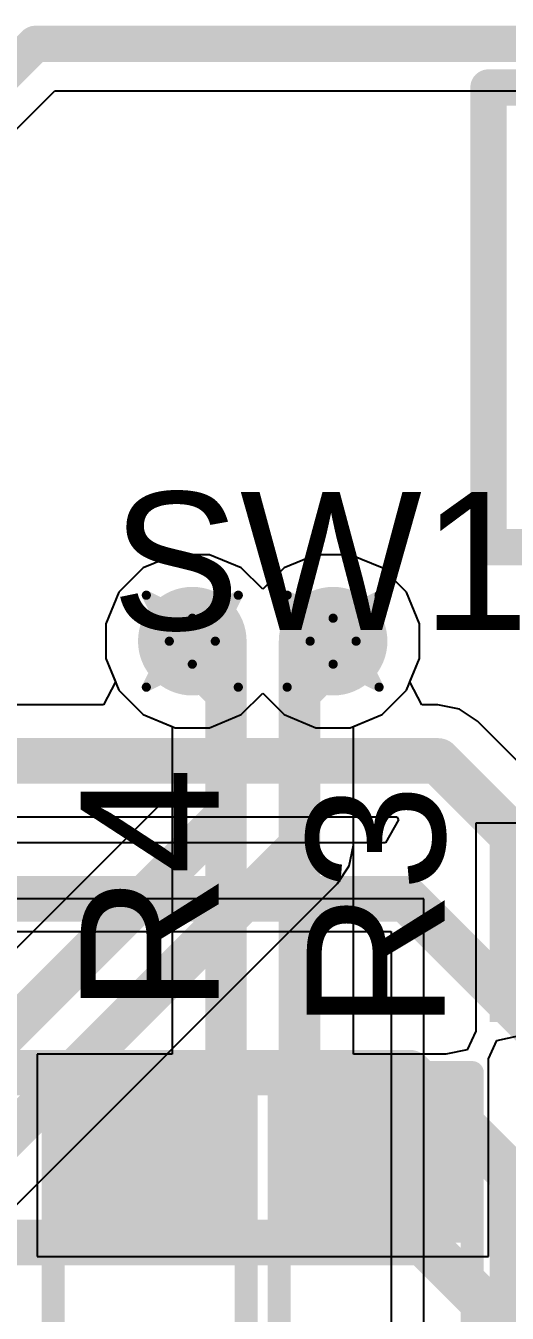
# Model space of a CAD drawing. Header units: inches. Extents: x -3 to 488, y -11 to 93.
# Drawn here: x 92.49 to 95.15, y 33.51 to 40.62 of the extents above; entities that cross this region are included whole.
import ezdxf

# ---------------------------------------------------------------- set-up
doc = ezdxf.new("R2010")
doc.units = ezdxf.units.IN
for name, color, linetype in [('Board Cutout', 216, 'Continuous'), ('Bottom Layer', 5, 'Continuous'), ('Drill Drawing', 1, 'Continuous'), ('Layer 1', 16, 'Continuous'), ('Layer 2', 76, 'Continuous'), ('Top Layer', 1, 'Continuous'), ('Top Overlay', 2, 'Continuous'), ('Top Paste', 8, 'Continuous'), ('Top Solder', 216, 'Continuous'), ('Via Holes', 16, 'Continuous')]:
    doc.layers.add(name, color=color, linetype=linetype)
doc.styles.add('Arial', font='', dxfattribs={"height": 0.2})
doc.styles.get('Arial').set_extended_font_data('Arial')

msp = doc.modelspace()

# ---------------------------------------------------------------- hatches: boundary and pattern name
at = {"layer": 'Bottom Layer'}
h = msp.add_hatch(color=5, dxfattribs=at)
edge = h.paths.add_edge_path()
edge.add_arc((93.40764148, 37.21969695999999), 0.2999994, 0, 360)
h = msp.add_hatch(color=5, dxfattribs=at)
edge = h.paths.add_edge_path()
edge.add_arc((94.18544028, 37.21969695999999), 0.2999994, 0, 360)
at = {"layer": 'Layer 1'}
h = msp.add_hatch(color=16, dxfattribs=at)
edge = h.paths.add_edge_path()
edge.add_arc((93.40764148, 37.21969695999999), 0.2999994, 0, 360)
h = msp.add_hatch(color=16, dxfattribs=at)
edge = h.paths.add_edge_path()
edge.add_arc((94.18544028, 37.21969695999999), 0.2999994, 0, 360)
at = {"layer": 'Layer 2'}
h = msp.add_hatch(color=76, dxfattribs=at)
edge = h.paths.add_edge_path()
edge.add_arc((93.40764148, 37.21969695999999), 0.2999994, 0, 360)
h = msp.add_hatch(color=76, dxfattribs=at)
edge = h.paths.add_edge_path()
edge.add_arc((94.18544028, 37.21969695999999), 0.2999994, 0, 360)
at = {"layer": 'Top Layer'}
h = msp.add_hatch(color=1, dxfattribs=at)
edge = h.paths.add_edge_path()
edge.add_arc((93.40764148, 37.21969695999999), 0.2999994, 0, 360)
h = msp.add_hatch(color=1, dxfattribs=at)
edge = h.paths.add_edge_path()
edge.add_arc((94.18544028, 37.21969695999999), 0.2999994, 0, 360)
for points in [[(92.72768094, 34.76014637999999), (93.61668094, 34.76014637999999), (93.61668094, 33.99814637999999), (92.72768094, 33.99814637999999)], [(93.97639828, 34.76014637999999), (94.86539828, 34.76014637999999), (94.86539828, 33.99814637999999), (93.97639828, 33.99814637999999)]]:
    msp.add_hatch(color=1, dxfattribs=at).paths.add_polyline_path(points)
at = {"layer": 'Top Paste'}
for points in [[(92.72768094, 34.76014637999999), (93.61668094, 34.76014637999999), (93.61668094, 33.99814637999999), (92.72768094, 33.99814637999999)], [(93.97639828, 34.76014637999999), (94.86539828, 34.76014637999999), (94.86539828, 33.99814637999999), (93.97639828, 33.99814637999999)]]:
    msp.add_hatch(color=8, dxfattribs=at).paths.add_polyline_path(points)
at = {"layer": 'Top Solder'}
for points in [[(96.17289756999999, 36.13851167), (96.17289756999999, 35.11531077), (95.04969686999999, 35.11531077), (95.04969686999999, 36.13851167)], [(92.62608094, 34.86174638), (93.71828094, 34.86174638), (93.71828094, 33.89654638), (92.62608094, 33.89654638)], [(93.87479828, 34.86174638), (94.96699828, 34.86174638), (94.96699828, 33.89654638), (93.87479828, 33.89654638)], [(96.17289756999999, 34.23851038999999), (96.17289756999999, 33.21530949), (95.04969686999999, 33.21530949), (95.04969686999999, 34.23851038999999)]]:
    msp.add_hatch(color=216, dxfattribs=at).paths.add_polyline_path(points)
at = {"layer": 'Via Holes'}
h = msp.add_hatch(color=7, dxfattribs=at)
edge = h.paths.add_edge_path()
edge.add_arc((93.40764148, 37.21969695999999), 0.1499997, 0, 360)
h = msp.add_hatch(color=7, dxfattribs=at)
edge = h.paths.add_edge_path()
edge.add_arc((94.18544028, 37.21969695999999), 0.1499997, 0, 360)

# ---------------------------------------------------------------- linework, layer by layer
at = {"layer": 'Board Cutout'}
for points in [[(91.09013277999999, 39.0696831, 0.1999996, 0.1999996, 0), (92.54020607999999, 40.5197564, 0.1999996, 0.1999996, 0)], [(92.54020607999999, 40.5197564, 0.1999996, 0.1999996, 0), (123.057539, 40.5197564, 0.1999996, 0.1999996, 0)]]:
    msp.add_lwpolyline(points, format="xyseb", dxfattribs=at)
msp.add_lwpolyline([(92.49020618, 40.5197564, 0.0999998, 0.0999998, 1), (92.59020598, 40.5197564, 0.0999998, 0.0999998, 1)], format="xyseb", close=True, dxfattribs=at)
msp.add_lwpolyline([(92.49020618, 40.5197564, 0.0999998, 0.0999998, 1), (92.59020598, 40.5197564, 0.0999998, 0.0999998, 1)], format="xyseb", close=True, dxfattribs=at)
at = {"layer": 'Bottom Layer'}
for p, q in [((91.42851411999999, 39.04183454), (92.64747281999999, 40.26079324)), ((92.64747281999999, 40.26079324), (107.4218451, 40.26081102)), ((93.3126023, 37.69749636), (93.13698923999999, 37.62475584)), ((93.50268066, 37.69749636), (93.3126023, 37.69749636)), ((93.67829371999999, 37.62475584), (93.50268066, 37.69749636)), ((94.0904011, 37.69749636), (93.91478803999999, 37.62475584)), ((94.28047946, 37.69749636), (94.0904011, 37.69749636)), ((94.45609252, 37.62475584), (94.28047946, 37.69749636)), ((93.13698923999999, 37.62475584), (93.0025826, 37.4903492)), ((93.79654088, 37.50650868), (93.67829371999999, 37.62475584)), ((93.91478803999999, 37.62475584), (93.79654088, 37.50650868)), ((94.59049916, 37.4903492), (94.45609252, 37.62475584)), ((93.0025826, 37.4903492), (92.92984208, 37.31473613999999)), ((94.66323968, 37.31473613999999), (94.59049916, 37.4903492)), ((92.92984208, 37.31473613999999), (92.92984208, 37.12465778)), ((94.66323968, 37.12465778), (94.66323968, 37.31473613999999)), ((92.92984208, 37.12465778), (93.0025826, 36.94904472)), ((94.59049916, 36.94904472), (94.66323968, 37.12465778)), ((93.0025826, 36.94904472), (93.13698923999999, 36.81463808)), ((94.45609252, 36.81463808), (94.59049916, 36.94904472)), ((93.13698923999999, 36.81463808), (93.29551826, 36.748974)), ((94.2975635, 36.748974), (94.45609252, 36.81463808)), ((93.29551826, 36.748974), (93.29551826, 36.38391757999999)), ((94.2975635, 36.0922189), (94.2975635, 36.748974)), ((93.29551826, 36.38391757999999), (91.4261316, 34.51452838)), ((94.27489399999999, 35.97824656), (94.2975635, 36.0922189)), ((94.21033482, 35.88162749999999), (94.27489399999999, 35.97824656)), ((91.92841914, 33.59971436), (94.21033482, 35.88162749999999))]:
    msp.add_line(p, q, dxfattribs=at)
for points in [[(93.59334088, 36.26055486, 0.2286, 0.2286, 0), (93.59334088, 37.21969695999999, 0.2286, 0.2286, 0)], [(93.99974087999999, 36.0922189, 0.2286, 0.2286, 0), (93.99974087999999, 37.21969695999999, 0.2286, 0.2286, 0)], [(91.54949178, 34.21670576, 0.2286, 0.2286, 0), (93.59334088, 36.26055486, 0.2286, 0.2286, 0)], [(91.71782773999999, 33.81030576, 0.2286, 0.2286, 0), (93.99974087999999, 36.0922189, 0.2286, 0.2286, 0)]]:
    msp.add_lwpolyline(points, format="xyseb", dxfattribs=at)
for points in [[(93.53619087999999, 37.21969695999999, 0.1143, 0.1143, 1), (93.65049087999999, 37.21969695999999, 0.1143, 0.1143, 1)], [(93.94259088, 37.21969695999999, 0.1143, 0.1143, 1), (94.05689088, 37.21969695999999, 0.1143, 0.1143, 1)], [(93.53619087999999, 36.26055486, 0.1143, 0.1143, 1), (93.65049087999999, 36.26055486, 0.1143, 0.1143, 1)], [(93.53619087999999, 36.26055486, 0.1143, 0.1143, 1), (93.65049087999999, 36.26055486, 0.1143, 0.1143, 1)], [(93.94259088, 36.0922189, 0.1143, 0.1143, 1), (94.05689088, 36.0922189, 0.1143, 0.1143, 1)], [(93.94259088, 36.0922189, 0.1143, 0.1143, 1), (94.05689088, 36.0922189, 0.1143, 0.1143, 1)]]:
    msp.add_lwpolyline(points, format="xyseb", close=True, dxfattribs=at)
at = {"layer": 'Drill Drawing'}
for points in [[(93.15364147999999, 37.47369696, 0.0508, 0.0508, 0), (93.40764148, 37.34669696, 0.0508, 0.0508, 0)], [(93.15364147999999, 37.47369696, 0.0508, 0.0508, 0), (93.28064148, 37.21969695999999, 0.0508, 0.0508, 0)], [(93.40764148, 37.34669696, 0.0508, 0.0508, 0), (93.66164147999999, 37.47369696, 0.0508, 0.0508, 0)], [(93.53464147999999, 37.21969695999999, 0.0508, 0.0508, 0), (93.66164147999999, 37.47369696, 0.0508, 0.0508, 0)], [(93.93144027999999, 37.47369696, 0.0508, 0.0508, 0), (94.18544028, 37.34669696, 0.0508, 0.0508, 0)], [(93.93144027999999, 37.47369696, 0.0508, 0.0508, 0), (94.05844027999999, 37.21969695999999, 0.0508, 0.0508, 0)], [(94.18544028, 37.34669696, 0.0508, 0.0508, 0), (94.43944028, 37.47369696, 0.0508, 0.0508, 0)], [(94.31244027999999, 37.21969695999999, 0.0508, 0.0508, 0), (94.43944028, 37.47369696, 0.0508, 0.0508, 0)], [(93.15364147999999, 36.96569696, 0.0508, 0.0508, 0), (93.28064148, 37.21969695999999, 0.0508, 0.0508, 0)], [(93.53464147999999, 37.21969695999999, 0.0508, 0.0508, 0), (93.66164147999999, 36.96569696, 0.0508, 0.0508, 0)], [(93.93144027999999, 36.96569696, 0.0508, 0.0508, 0), (94.05844027999999, 37.21969695999999, 0.0508, 0.0508, 0)], [(94.31244027999999, 37.21969695999999, 0.0508, 0.0508, 0), (94.43944028, 36.96569696, 0.0508, 0.0508, 0)], [(93.15364147999999, 36.96569696, 0.0508, 0.0508, 0), (93.40764148, 37.09269696, 0.0508, 0.0508, 0)], [(93.40764148, 37.09269696, 0.0508, 0.0508, 0), (93.66164147999999, 36.96569696, 0.0508, 0.0508, 0)], [(93.93144027999999, 36.96569696, 0.0508, 0.0508, 0), (94.18544028, 37.09269696, 0.0508, 0.0508, 0)], [(94.18544028, 37.09269696, 0.0508, 0.0508, 0), (94.43944028, 36.96569696, 0.0508, 0.0508, 0)]]:
    msp.add_lwpolyline(points, format="xyseb", dxfattribs=at)
for points in [[(93.14094148, 37.47369696, 0.0254, 0.0254, 1), (93.16634148, 37.47369696, 0.0254, 0.0254, 1)], [(93.14094148, 37.47369696, 0.0254, 0.0254, 1), (93.16634148, 37.47369696, 0.0254, 0.0254, 1)], [(93.64894147999999, 37.47369696, 0.0254, 0.0254, 1), (93.67434148, 37.47369696, 0.0254, 0.0254, 1)], [(93.64894147999999, 37.47369696, 0.0254, 0.0254, 1), (93.67434148, 37.47369696, 0.0254, 0.0254, 1)], [(93.91874028, 37.47369696, 0.0254, 0.0254, 1), (93.94414028, 37.47369696, 0.0254, 0.0254, 1)], [(93.91874028, 37.47369696, 0.0254, 0.0254, 1), (93.94414028, 37.47369696, 0.0254, 0.0254, 1)], [(94.42674027999999, 37.47369696, 0.0254, 0.0254, 1), (94.45214028, 37.47369696, 0.0254, 0.0254, 1)], [(94.42674027999999, 37.47369696, 0.0254, 0.0254, 1), (94.45214028, 37.47369696, 0.0254, 0.0254, 1)], [(93.39494147999999, 37.34669696, 0.0254, 0.0254, 1), (93.42034148, 37.34669696, 0.0254, 0.0254, 1)], [(93.39494147999999, 37.34669696, 0.0254, 0.0254, 1), (93.42034148, 37.34669696, 0.0254, 0.0254, 1)], [(94.17274028, 37.34669696, 0.0254, 0.0254, 1), (94.19814027999999, 37.34669696, 0.0254, 0.0254, 1)], [(94.17274028, 37.34669696, 0.0254, 0.0254, 1), (94.19814027999999, 37.34669696, 0.0254, 0.0254, 1)], [(93.26794147999999, 37.21969695999999, 0.0254, 0.0254, 1), (93.29334148, 37.21969695999999, 0.0254, 0.0254, 1)], [(93.26794147999999, 37.21969695999999, 0.0254, 0.0254, 1), (93.29334148, 37.21969695999999, 0.0254, 0.0254, 1)], [(93.52194148, 37.21969695999999, 0.0254, 0.0254, 1), (93.54734148, 37.21969695999999, 0.0254, 0.0254, 1)], [(93.52194148, 37.21969695999999, 0.0254, 0.0254, 1), (93.54734148, 37.21969695999999, 0.0254, 0.0254, 1)], [(94.04574028, 37.21969695999999, 0.0254, 0.0254, 1), (94.07114028, 37.21969695999999, 0.0254, 0.0254, 1)], [(94.04574028, 37.21969695999999, 0.0254, 0.0254, 1), (94.07114028, 37.21969695999999, 0.0254, 0.0254, 1)], [(94.29974028, 37.21969695999999, 0.0254, 0.0254, 1), (94.32514027999999, 37.21969695999999, 0.0254, 0.0254, 1)], [(94.29974028, 37.21969695999999, 0.0254, 0.0254, 1), (94.32514027999999, 37.21969695999999, 0.0254, 0.0254, 1)], [(93.39494147999999, 37.09269696, 0.0254, 0.0254, 1), (93.42034148, 37.09269696, 0.0254, 0.0254, 1)], [(93.39494147999999, 37.09269696, 0.0254, 0.0254, 1), (93.42034148, 37.09269696, 0.0254, 0.0254, 1)], [(94.17274028, 37.09269696, 0.0254, 0.0254, 1), (94.19814027999999, 37.09269696, 0.0254, 0.0254, 1)], [(94.17274028, 37.09269696, 0.0254, 0.0254, 1), (94.19814027999999, 37.09269696, 0.0254, 0.0254, 1)], [(93.14094148, 36.96569696, 0.0254, 0.0254, 1), (93.16634148, 36.96569696, 0.0254, 0.0254, 1)], [(93.14094148, 36.96569696, 0.0254, 0.0254, 1), (93.16634148, 36.96569696, 0.0254, 0.0254, 1)], [(93.64894147999999, 36.96569696, 0.0254, 0.0254, 1), (93.67434148, 36.96569696, 0.0254, 0.0254, 1)], [(93.64894147999999, 36.96569696, 0.0254, 0.0254, 1), (93.67434148, 36.96569696, 0.0254, 0.0254, 1)], [(93.91874028, 36.96569696, 0.0254, 0.0254, 1), (93.94414028, 36.96569696, 0.0254, 0.0254, 1)], [(93.91874028, 36.96569696, 0.0254, 0.0254, 1), (93.94414028, 36.96569696, 0.0254, 0.0254, 1)], [(94.42674027999999, 36.96569696, 0.0254, 0.0254, 1), (94.45214028, 36.96569696, 0.0254, 0.0254, 1)], [(94.42674027999999, 36.96569696, 0.0254, 0.0254, 1), (94.45214028, 36.96569696, 0.0254, 0.0254, 1)]]:
    msp.add_lwpolyline(points, format="xyseb", close=True, dxfattribs=at)
at = {"layer": 'Layer 1'}
for p, q in [((91.42851411999999, 39.04183454), (92.64747281999999, 40.26079324)), ((92.64747281999999, 40.26079324), (123.057539, 40.26083134)), ((93.3126023, 37.69749636), (93.13698923999999, 37.62475584)), ((93.50268066, 37.69749636), (93.3126023, 37.69749636)), ((93.67829371999999, 37.62475584), (93.50268066, 37.69749636)), ((94.0904011, 37.69749636), (93.91478803999999, 37.62475584)), ((94.28047946, 37.69749636), (94.0904011, 37.69749636)), ((94.45609252, 37.62475584), (94.28047946, 37.69749636)), ((93.13698923999999, 37.62475584), (93.0025826, 37.4903492)), ((93.79654088, 37.50650868), (93.67829371999999, 37.62475584)), ((93.91478803999999, 37.62475584), (93.79654088, 37.50650868)), ((94.59049916, 37.4903492), (94.45609252, 37.62475584)), ((93.0025826, 37.4903492), (92.92984208, 37.31473613999999)), ((94.66323968, 37.31473613999999), (94.59049916, 37.4903492)), ((92.92984208, 37.31473613999999), (92.92984208, 37.12465778)), ((94.66323968, 37.12465778), (94.66323968, 37.31473613999999)), ((92.92984208, 37.12465778), (92.9836088, 36.99485362)), ((94.60947295999999, 36.99485362), (94.66323968, 37.12465778)), ((92.9836088, 36.99485362), (92.91784057999999, 36.86785108)), ((94.67524118, 36.86785108), (94.60947295999999, 36.99485362)), ((92.91784057999999, 36.86785108), (73.91578054, 36.86785108)), ((94.76476348, 36.86785108), (94.67524118, 36.86785108)), ((94.76477618, 36.86785362), (94.76476348, 36.86785108)), ((94.88320876, 36.84429258), (94.76477618, 36.86785362)), ((94.98360988, 36.77720864), (94.88320876, 36.84429258)), ((102.82371358, 28.9371024), (94.98360988, 36.77720864)), ((74.04396926, 36.2488988), (94.53696865999999, 36.2488988)), ((94.54658764, 36.23285108), (94.47464213999999, 36.10585108)), ((94.53696865999999, 36.2488988), (94.54658764, 36.23285108)), ((94.47464213999999, 36.10585108), (77.34037617999999, 36.10585108))]:
    msp.add_line(p, q, dxfattribs=at)
for points in [[(73.91578054, 36.55837494, 0.25146, 0.25146, 0), (94.76477618, 36.55837494, 0.25146, 0.25146, 0)], [(94.76477618, 36.55837494, 0.25146, 0.25146, 0), (102.6048875, 28.71826362, 0.25146, 0.25146, 0)], [(77.34037617999999, 35.79637494, 0.25146, 0.25146, 0), (94.58824109999999, 35.79637494, 0.25146, 0.25146, 0)], [(94.58824109999999, 35.79637494, 0.25146, 0.25146, 0), (101.74402308, 28.64059296, 0.25146, 0.25146, 0)], [(92.31377524, 34.83634638, 0.25146, 0.25146, 0), (93.59334088, 34.83634638, 0.25146, 0.25146, 0)], [(93.59334088, 34.83634638, 0.25146, 0.25146, 0), (94.60720728, 34.83634638, 0.25146, 0.25146, 0)], [(94.60720728, 34.83634638, 0.25146, 0.25146, 0), (100.88315866, 28.560395, 0.25146, 0.25146, 0)], [(90.17127253999999, 33.89808054, 0.25146, 0.25146, 0), (94.68187058, 33.89808054, 0.25146, 0.25146, 0)], [(94.68187058, 33.89808054, 0.25146, 0.25146, 0), (100.02229424, 28.55765688, 0.25146, 0.25146, 0)]]:
    msp.add_lwpolyline(points, format="xyseb", dxfattribs=at)
for points in [[(94.70191118, 36.55837494, 0.12573, 0.12573, 1), (94.82764118, 36.55837494, 0.12573, 0.12573, 1)], [(94.70191118, 36.55837494, 0.12573, 0.12573, 1), (94.82764118, 36.55837494, 0.12573, 0.12573, 1)], [(94.52537609999999, 35.79637494, 0.12573, 0.12573, 1), (94.65110609999999, 35.79637494, 0.12573, 0.12573, 1)], [(94.52537609999999, 35.79637494, 0.12573, 0.12573, 1), (94.65110609999999, 35.79637494, 0.12573, 0.12573, 1)], [(93.53047588, 34.83634638, 0.12573, 0.12573, 1), (93.65620588, 34.83634638, 0.12573, 0.12573, 1)], [(93.53047588, 34.83634638, 0.12573, 0.12573, 1), (93.65620588, 34.83634638, 0.12573, 0.12573, 1)], [(94.54434228, 34.83634638, 0.12573, 0.12573, 1), (94.67007228, 34.83634638, 0.12573, 0.12573, 1)], [(94.54434228, 34.83634638, 0.12573, 0.12573, 1), (94.67007228, 34.83634638, 0.12573, 0.12573, 1)], [(94.61900557999999, 33.89808054, 0.12573, 0.12573, 1), (94.74473558, 33.89808054, 0.12573, 0.12573, 1)], [(94.61900557999999, 33.89808054, 0.12573, 0.12573, 1), (94.74473558, 33.89808054, 0.12573, 0.12573, 1)]]:
    msp.add_lwpolyline(points, format="xyseb", close=True, dxfattribs=at)
at = {"layer": 'Layer 2'}
for p, q in [((91.42851411999999, 39.04183454), (92.64747281999999, 40.26079324)), ((92.64747281999999, 40.26079324), (107.4218451, 40.26081102)), ((93.3126023, 37.69749636), (93.13698923999999, 37.62475584)), ((93.50268066, 37.69749636), (93.3126023, 37.69749636)), ((93.67829371999999, 37.62475584), (93.50268066, 37.69749636)), ((94.0904011, 37.69749636), (93.91478803999999, 37.62475584)), ((94.28047946, 37.69749636), (94.0904011, 37.69749636)), ((94.45609252, 37.62475584), (94.28047946, 37.69749636)), ((93.13698923999999, 37.62475584), (93.0025826, 37.4903492)), ((93.79654088, 37.50650868), (93.67829371999999, 37.62475584)), ((93.91478803999999, 37.62475584), (93.79654088, 37.50650868)), ((94.59049916, 37.4903492), (94.45609252, 37.62475584)), ((93.0025826, 37.4903492), (92.92984208, 37.31473613999999)), ((94.66323968, 37.31473613999999), (94.59049916, 37.4903492)), ((92.92984208, 37.31473613999999), (92.92984208, 37.12465778)), ((94.66323968, 37.12465778), (94.66323968, 37.31473613999999)), ((92.92984208, 37.12465778), (93.0025826, 36.94904472)), ((94.59049916, 36.94904472), (94.66323968, 37.12465778)), ((93.0025826, 36.94904472), (93.13698923999999, 36.81463808)), ((93.67829371999999, 36.81463808), (93.79654088, 36.93288524)), ((93.79654088, 36.93288524), (93.91478803999999, 36.81463808)), ((94.45609252, 36.81463808), (94.59049916, 36.94904472)), ((93.13698923999999, 36.81463808), (93.3126023, 36.74189756)), ((93.50268066, 36.74189756), (93.67829371999999, 36.81463808)), ((93.91478803999999, 36.81463808), (94.0904011, 36.74189756)), ((94.28047946, 36.74189756), (94.45609252, 36.81463808)), ((93.3126023, 36.74189756), (93.50268066, 36.74189756)), ((94.0904011, 36.74189756), (94.28047946, 36.74189756)), ((94.68749921999999, 35.79637494), (72.12494592, 35.79637494)), ((94.68749921999999, 31.18761606), (94.68749921999999, 35.79637494)), ((73.77167872, 35.6150926), (94.50621688, 35.6150926)), ((94.50621688, 35.6150926), (94.50621688, 31.18761606))]:
    msp.add_line(p, q, dxfattribs=at)
at = {"layer": 'Top Layer'}
for p, q in [((91.42851411999999, 39.04183454), (92.64747281999999, 40.26079324)), ((92.64747281999999, 40.26079324), (97.37921596, 40.26079832)), ((93.3126023, 37.69749636), (93.13698923999999, 37.62475584)), ((93.50268066, 37.69749636), (93.3126023, 37.69749636)), ((93.67829371999999, 37.62475584), (93.50268066, 37.69749636)), ((94.0904011, 37.69749636), (93.91478803999999, 37.62475584)), ((94.28047946, 37.69749636), (94.0904011, 37.69749636)), ((94.45609252, 37.62475584), (94.28047946, 37.69749636)), ((93.13698923999999, 37.62475584), (93.0025826, 37.4903492)), ((93.79654088, 37.50650868), (93.67829371999999, 37.62475584)), ((93.91478803999999, 37.62475584), (93.79654088, 37.50650868)), ((94.59049916, 37.4903492), (94.45609252, 37.62475584)), ((93.0025826, 37.4903492), (92.92984208, 37.31473613999999)), ((94.66323968, 37.31473613999999), (94.59049916, 37.4903492)), ((92.92984208, 37.31473613999999), (92.92984208, 37.12465778)), ((94.66323968, 37.12465778), (94.66323968, 37.31473613999999)), ((92.92984208, 37.12465778), (93.0025826, 36.94904472)), ((94.59049916, 36.94904472), (94.66323968, 37.12465778)), ((93.0025826, 36.94904472), (93.13698923999999, 36.81463808)), ((94.45609252, 36.81463808), (94.59049916, 36.94904472)), ((93.13698923999999, 36.81463808), (93.29551826, 36.748974)), ((94.2975635, 36.748974), (94.45609252, 36.81463808)), ((93.29551826, 36.748974), (93.29551826, 35.75967194)), ((94.2975635, 35.59132581999999), (94.2975635, 36.748974)), ((95.40262351999999, 36.21471039999999), (94.97349814, 36.21471039999999)), ((94.97349814, 36.21471039999999), (94.97349814, 35.06495399999999)), ((93.29551826, 35.75967194), (93.29551572, 35.75965924)), ((93.29551572, 35.75965924), (93.29551572, 34.93794638)), ((94.29756096, 35.59131312), (94.2975635, 35.59132581999999)), ((94.29756096, 34.93794638), (94.29756096, 35.59131312)), ((94.97349559999999, 35.06495399999999), (94.9265818, 34.9630238)), ((94.97349814, 35.06495399999999), (94.97349559999999, 35.06495399999999)), ((95.04320082, 34.91210442), (95.09011462, 35.01403462)), ((95.09011462, 35.01403462), (95.20794268, 35.03911204)), ((93.29551572, 34.93794638), (92.54988094, 34.93794638)), ((92.54988094, 34.93794638), (92.54988094, 33.82034638)), ((94.80875373999999, 34.93794638), (94.29756096, 34.93794638)), ((94.9265818, 34.9630238), (94.80875373999999, 34.93794638)), ((95.04319827999998, 33.82034638), (95.04319827999998, 34.91210442)), ((95.04319827999998, 34.91210442), (95.04320082, 34.91210442)), ((92.54988094, 33.82034638), (93.79447585999999, 33.82034638)), ((93.79447585999999, 33.82034638), (93.79447585999999, 33.8203413)), ((93.79447585999999, 33.8203413), (93.79860336, 33.8203413)), ((93.79860336, 33.8203413), (93.79860336, 33.82034638)), ((93.79860336, 33.82034638), (95.04319827999998, 33.82034638))]:
    msp.add_line(p, q, dxfattribs=at)
for points in [[(93.40764148, 37.11919678, 0.2286, 0.2286, 0), (93.40764148, 37.21969695999999, 0.2286, 0.2286, 0)], [(94.18544028, 37.11919678, 0.2286, 0.2286, 0), (94.18544028, 37.21969695999999, 0.2286, 0.2286, 0)], [(93.40764148, 37.11919678, 0.2286, 0.2286, 0), (93.59334088, 36.93349738, 0.2286, 0.2286, 0)], [(93.99974087999999, 36.93349738, 0.2286, 0.2286, 0), (94.18544028, 37.11919678, 0.2286, 0.2286, 0)], [(93.59334088, 35.75966178, 0.2286, 0.2286, 0), (93.59334088, 36.93349738, 0.2286, 0.2286, 0)], [(93.99974087999999, 35.59132581999999, 0.2286, 0.2286, 0), (93.99974087999999, 36.93349738, 0.2286, 0.2286, 0)], [(93.59333833999999, 35.75965924, 0.2286, 0.2286, 0), (93.59334088, 35.75966178, 0.2286, 0.2286, 0)], [(93.59333833999999, 34.73680378, 0.2286, 0.2286, 0), (93.59333833999999, 35.75965924, 0.2286, 0.2286, 0)], [(93.99973834, 35.59132328, 0.2286, 0.2286, 0), (93.99974087999999, 35.59132581999999, 0.2286, 0.2286, 0)], [(93.99973834, 34.73680632, 0.2286, 0.2286, 0), (93.99973834, 35.59132328, 0.2286, 0.2286, 0)], [(93.23568094, 34.37914638, 0.2286, 0.2286, 0), (93.59333833999999, 34.73680378, 0.2286, 0.2286, 0)], [(93.99973834, 34.73680632, 0.2286, 0.2286, 0), (94.35739828, 34.37914638, 0.2286, 0.2286, 0)], [(93.17218093999999, 34.37914638, 0.2286, 0.2286, 0), (93.23568094, 34.37914638, 0.2286, 0.2286, 0)], [(94.35739828, 34.37914638, 0.2286, 0.2286, 0), (94.42089828, 34.37914638, 0.2286, 0.2286, 0)]]:
    msp.add_lwpolyline(points, format="xyseb", dxfattribs=at)
for points in [[(93.35049147999999, 37.21969695999999, 0.1143, 0.1143, 1), (93.46479148, 37.21969695999999, 0.1143, 0.1143, 1)], [(94.12829028, 37.21969695999999, 0.1143, 0.1143, 1), (94.24259027999999, 37.21969695999999, 0.1143, 0.1143, 1)], [(93.35049147999999, 37.11919678, 0.1143, 0.1143, 1), (93.46479148, 37.11919678, 0.1143, 0.1143, 1)], [(93.35049147999999, 37.11919678, 0.1143, 0.1143, 1), (93.46479148, 37.11919678, 0.1143, 0.1143, 1)], [(94.12829028, 37.11919678, 0.1143, 0.1143, 1), (94.24259027999999, 37.11919678, 0.1143, 0.1143, 1)], [(94.12829028, 37.11919678, 0.1143, 0.1143, 1), (94.24259027999999, 37.11919678, 0.1143, 0.1143, 1)], [(93.53619087999999, 36.93349738, 0.1143, 0.1143, 1), (93.65049087999999, 36.93349738, 0.1143, 0.1143, 1)], [(93.53619087999999, 36.93349738, 0.1143, 0.1143, 1), (93.65049087999999, 36.93349738, 0.1143, 0.1143, 1)], [(93.94259088, 36.93349738, 0.1143, 0.1143, 1), (94.05689088, 36.93349738, 0.1143, 0.1143, 1)], [(93.94259088, 36.93349738, 0.1143, 0.1143, 1), (94.05689088, 36.93349738, 0.1143, 0.1143, 1)], [(93.53618834, 35.75965924, 0.1143, 0.1143, 1), (93.65048834, 35.75965924, 0.1143, 0.1143, 1)], [(93.53618834, 35.75965924, 0.1143, 0.1143, 1), (93.65048834, 35.75965924, 0.1143, 0.1143, 1)], [(93.53619087999999, 35.75966178, 0.1143, 0.1143, 1), (93.65049087999999, 35.75966178, 0.1143, 0.1143, 1)], [(93.53619087999999, 35.75966178, 0.1143, 0.1143, 1), (93.65049087999999, 35.75966178, 0.1143, 0.1143, 1)], [(93.94258834, 35.59132328, 0.1143, 0.1143, 1), (94.05688833999999, 35.59132328, 0.1143, 0.1143, 1)], [(93.94258834, 35.59132328, 0.1143, 0.1143, 1), (94.05688833999999, 35.59132328, 0.1143, 0.1143, 1)], [(93.94259088, 35.59132581999999, 0.1143, 0.1143, 1), (94.05689088, 35.59132581999999, 0.1143, 0.1143, 1)], [(93.94259088, 35.59132581999999, 0.1143, 0.1143, 1), (94.05689088, 35.59132581999999, 0.1143, 0.1143, 1)], [(93.53618834, 34.73680378, 0.1143, 0.1143, 1), (93.65048834, 34.73680378, 0.1143, 0.1143, 1)], [(93.53618834, 34.73680378, 0.1143, 0.1143, 1), (93.65048834, 34.73680378, 0.1143, 0.1143, 1)], [(93.94258834, 34.73680632, 0.1143, 0.1143, 1), (94.05688833999999, 34.73680632, 0.1143, 0.1143, 1)], [(93.94258834, 34.73680632, 0.1143, 0.1143, 1), (94.05688833999999, 34.73680632, 0.1143, 0.1143, 1)], [(93.11503094, 34.37914638, 0.1143, 0.1143, 1), (93.22933094, 34.37914638, 0.1143, 0.1143, 1)], [(93.17853094, 34.37914638, 0.1143, 0.1143, 1), (93.29283093999999, 34.37914638, 0.1143, 0.1143, 1)], [(93.17853094, 34.37914638, 0.1143, 0.1143, 1), (93.29283093999999, 34.37914638, 0.1143, 0.1143, 1)], [(94.30024827999999, 34.37914638, 0.1143, 0.1143, 1), (94.41454828, 34.37914638, 0.1143, 0.1143, 1)], [(94.30024827999999, 34.37914638, 0.1143, 0.1143, 1), (94.41454828, 34.37914638, 0.1143, 0.1143, 1)], [(94.36374828, 34.37914638, 0.1143, 0.1143, 1), (94.47804828, 34.37914638, 0.1143, 0.1143, 1)]]:
    msp.add_lwpolyline(points, format="xyseb", close=True, dxfattribs=at)
at = {"layer": 'Top Overlay'}
for points in [[(95.04347259999999, 37.73871548, 0.1999996, 0.1999996, 0), (95.04347259999999, 40.27871548, 0.1999996, 0.1999996, 0)], [(95.04347259999999, 40.27871548, 0.1999996, 0.1999996, 0), (100.1234726, 40.27871548, 0.1999996, 0.1999996, 0)], [(95.04347259999999, 37.73871548, 0.1999996, 0.1999996, 0), (100.1234726, 37.73871548, 0.1999996, 0.1999996, 0)], [(92.63878093999999, 34.83634638, 0.127, 0.127, 0), (93.70558094, 34.83634638, 0.127, 0.127, 0)], [(92.63878093999999, 32.39794638, 0.127, 0.127, 0), (92.63878093999999, 34.83634638, 0.127, 0.127, 0)], [(93.70558094, 32.39794638, 0.127, 0.127, 0), (93.70558094, 34.83634638, 0.127, 0.127, 0)], [(93.88749828, 34.83634638, 0.127, 0.127, 0), (94.95429827999999, 34.83634638, 0.127, 0.127, 0)], [(93.88749828, 32.39794638, 0.127, 0.127, 0), (93.88749828, 34.83634638, 0.127, 0.127, 0)], [(94.95429827999999, 32.39794638, 0.127, 0.127, 0), (94.95429827999999, 34.83634638, 0.127, 0.127, 0)]]:
    msp.add_lwpolyline(points, format="xyseb", dxfattribs=at)
for points in [[(94.9934727, 40.27871548, 0.0999998, 0.0999998, 1), (95.0934725, 40.27871548, 0.0999998, 0.0999998, 1)], [(94.9934727, 40.27871548, 0.0999998, 0.0999998, 1), (95.0934725, 40.27871548, 0.0999998, 0.0999998, 1)], [(94.9934727, 37.73871548, 0.0999998, 0.0999998, 1), (95.0934725, 37.73871548, 0.0999998, 0.0999998, 1)], [(94.9934727, 37.73871548, 0.0999998, 0.0999998, 1), (95.0934725, 37.73871548, 0.0999998, 0.0999998, 1)], [(92.60703094, 34.83634638, 0.0635, 0.0635, 1), (92.67053093999999, 34.83634638, 0.0635, 0.0635, 1)], [(92.60703094, 34.83634638, 0.0635, 0.0635, 1), (92.67053093999999, 34.83634638, 0.0635, 0.0635, 1)], [(93.67383093999999, 34.83634638, 0.0635, 0.0635, 1), (93.73733093999999, 34.83634638, 0.0635, 0.0635, 1)], [(93.67383093999999, 34.83634638, 0.0635, 0.0635, 1), (93.73733093999999, 34.83634638, 0.0635, 0.0635, 1)], [(93.85574828, 34.83634638, 0.0635, 0.0635, 1), (93.91924827999999, 34.83634638, 0.0635, 0.0635, 1)], [(93.85574828, 34.83634638, 0.0635, 0.0635, 1), (93.91924827999999, 34.83634638, 0.0635, 0.0635, 1)], [(94.92254828, 34.83634638, 0.0635, 0.0635, 1), (94.98604828, 34.83634638, 0.0635, 0.0635, 1)], [(94.92254828, 34.83634638, 0.0635, 0.0635, 1), (94.98604828, 34.83634638, 0.0635, 0.0635, 1)]]:
    msp.add_lwpolyline(points, format="xyseb", close=True, dxfattribs=at)

# ---------------------------------------------------------------- texts
at = {"layer": 'Top Overlay', "style": 'Arial'}
msp.add_text('SW1', height=0.7619999999999999, dxfattribs=at).set_placement((92.96095962, 37.28163994))
for s, p in [('R4', (93.55305648, 35.16158067999999)), ('R3', (94.80177382, 35.0697165))]:
    msp.add_text(s, height=0.7619999999999999, rotation=90, dxfattribs=at).set_placement(p)

doc.saveas('drawing.dxf')
